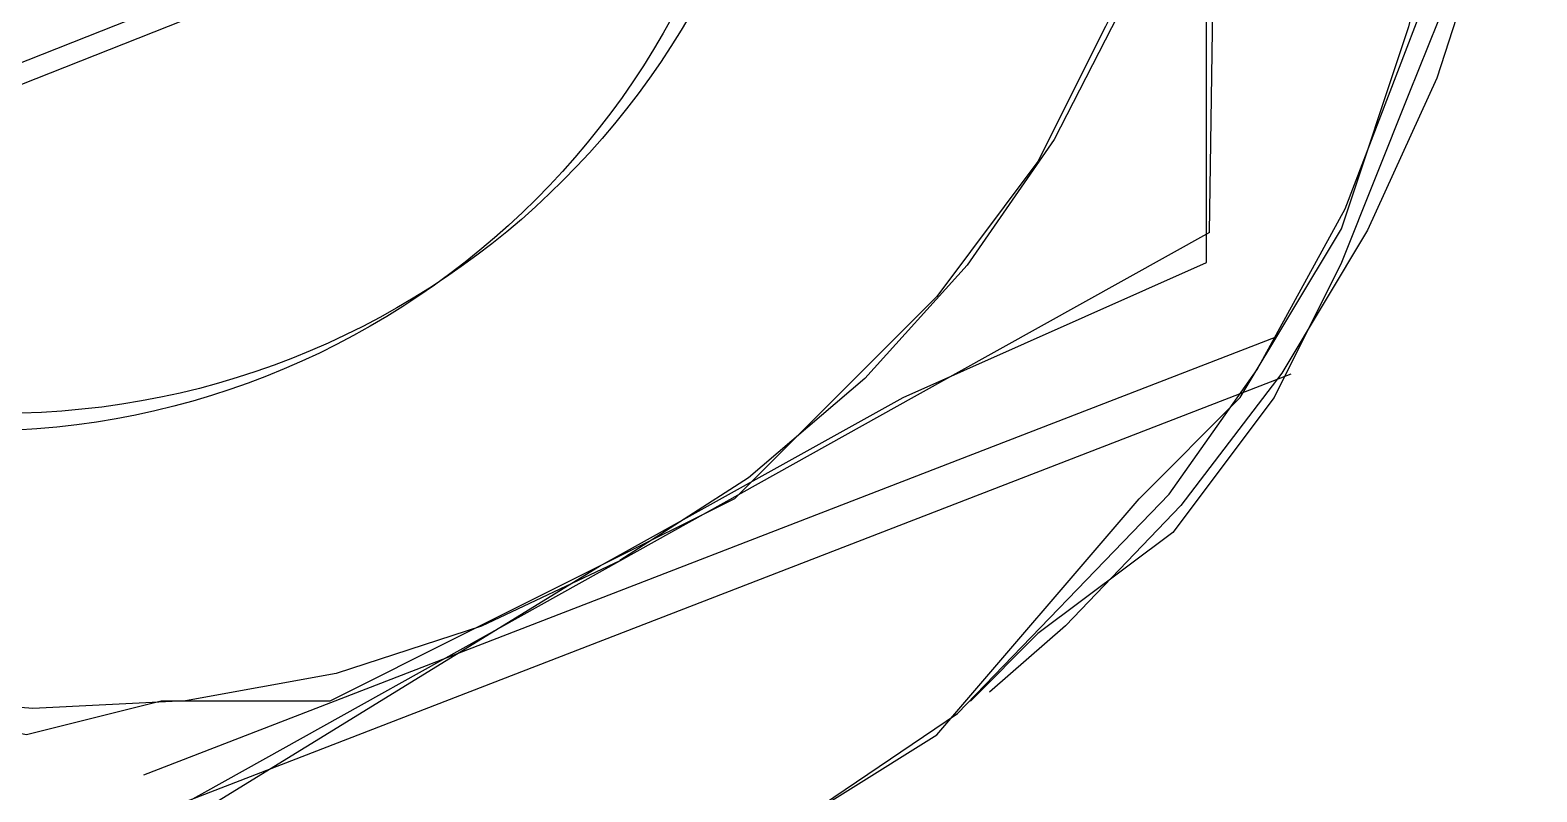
# Model space of a CAD drawing. Extents: x 3 to 592, y 5 to 207.
# Drawn here: x 106.366 to 107.943, y 51.763 to 52.56 of the extents above; entities that cross this region are included whole.
import ezdxf

# ---------------------------------------------------------------- set-up
doc = ezdxf.new("R2010")
doc.units = 0
doc.layers.get('0').update_dxf_attribs({"linetype": 'CONTINUOUS'})

msp = doc.modelspace()

# ---------------------------------------------------------------- linework, layer by layer
at = {"color": 7}
for points in [[(107.399102, 54.256023), (107.525044, 54.135373), (107.636874, 54.001317), (107.73283, 53.85562), (107.811852, 53.700045), (107.872883, 53.536709), (107.915569, 53.367728), (107.938852, 53.194867), (107.942733, 53.020242), (107.926858, 52.846676), (107.891933, 52.675931), (107.837958, 52.509773), (107.765638, 52.351023), (107.676033, 52.201445), (107.570199, 52.062803), (107.449549, 51.936862), (107.370174, 51.867717)], [(107.399102, 54.256023), (107.525044, 54.135373), (107.636874, 54.001317), (107.73283, 53.85562), (107.811852, 53.700045), (107.872883, 53.536709), (107.915569, 53.367728), (107.938852, 53.194867), (107.942733, 53.020242), (107.926858, 52.846676), (107.891933, 52.675931), (107.837958, 52.509773), (107.765638, 52.351023), (107.676033, 52.201445), (107.570199, 52.062803), (107.449549, 51.936862), (107.370174, 51.867717)], [(107.399102, 54.256023), (107.525044, 54.135373), (107.636874, 54.001317), (107.73283, 53.85562), (107.811852, 53.700045), (107.872883, 53.536709), (107.915569, 53.367728), (107.938852, 53.194867), (107.942733, 53.020242), (107.926858, 52.846676), (107.891933, 52.675931), (107.837958, 52.509773), (107.765638, 52.351023), (107.676033, 52.201445), (107.570199, 52.062803), (107.449549, 51.936862), (107.370174, 51.867717)], [(107.399102, 54.256023), (107.525044, 54.135373), (107.636874, 54.001317), (107.73283, 53.85562), (107.811852, 53.700045), (107.872883, 53.536709), (107.915569, 53.367728), (107.938852, 53.194867), (107.942733, 53.020242), (107.926858, 52.846676), (107.891933, 52.675931), (107.837958, 52.509773), (107.765638, 52.351023), (107.676033, 52.201445), (107.570199, 52.062803), (107.449549, 51.936862), (107.370174, 51.867717)], [(107.385556, 54.221944), (107.491389, 54.116111), (107.6325, 53.975), (107.703056, 53.833889), (107.808889, 53.692778), (107.844167, 53.516389), (107.914722, 53.34), (107.914722, 53.163611), (107.914722, 52.987222), (107.914722, 52.846111), (107.879444, 52.669722), (107.808889, 52.493333), (107.738333, 52.316944), (107.667778, 52.175833), (107.561944, 52.034722), (107.420833, 51.928889), (107.350278, 51.858333)], [(107.066009, 51.66233), (107.33659, 51.845422), (107.558134, 52.074727), (107.650209, 52.205255), (107.742284, 52.373177), (107.824834, 52.588724), (107.879868, 52.853308), (107.890451, 53.002886), (107.885512, 53.162694), (107.862582, 53.330616), (107.818837, 53.504536)], [(107.066009, 51.66233), (107.33659, 51.845422), (107.558134, 52.074727), (107.650209, 52.205255), (107.742284, 52.373177), (107.824834, 52.588724), (107.879868, 52.853308), (107.890451, 53.002886), (107.885512, 53.162694), (107.862582, 53.330616), (107.818837, 53.504536)], [(107.066009, 51.66233), (107.33659, 51.845422), (107.558134, 52.074727), (107.650209, 52.205255), (107.742284, 52.373177), (107.824834, 52.588724), (107.879868, 52.853308), (107.890451, 53.002886), (107.885512, 53.162694), (107.862582, 53.330616), (107.818837, 53.504536)], [(107.066009, 51.66233), (107.33659, 51.845422), (107.558134, 52.074727), (107.650209, 52.205255), (107.742284, 52.373177), (107.824834, 52.588724), (107.879868, 52.853308), (107.890451, 53.002886), (107.885512, 53.162694), (107.862582, 53.330616), (107.818837, 53.504536)], [(107.032778, 51.646667), (107.315, 51.823056), (107.526667, 52.07), (107.6325, 52.175833), (107.738333, 52.352222), (107.808889, 52.563889), (107.879444, 52.846111), (107.879444, 52.987222), (107.879444, 53.128333), (107.844167, 53.304722), (107.808889, 53.481111)], [(107.611122, 53.055061), (107.598069, 52.895606), (107.564555, 52.738972), (107.510933, 52.588336), (107.437908, 52.445814), (107.346891, 52.314228), (107.239647, 52.195695), (107.117938, 52.091978), (106.98353, 52.005195)], [(107.611122, 53.055061), (107.598069, 52.895606), (107.564555, 52.738972), (107.510933, 52.588336), (107.437908, 52.445814), (107.346891, 52.314228), (107.239647, 52.195695), (107.117938, 52.091978), (106.98353, 52.005195)], [(107.611122, 53.055061), (107.598069, 52.895606), (107.564555, 52.738972), (107.510933, 52.588336), (107.437908, 52.445814), (107.346891, 52.314228), (107.239647, 52.195695), (107.117938, 52.091978), (106.98353, 52.005195)], [(107.611122, 53.055061), (107.598069, 52.895606), (107.564555, 52.738972), (107.510933, 52.588336), (107.437908, 52.445814), (107.346891, 52.314228), (107.239647, 52.195695), (107.117938, 52.091978), (106.98353, 52.005195)], [(107.600362, 52.348871), (107.605654, 52.700237), (107.611298, 53.055132)], [(107.600362, 52.348871), (107.605654, 52.700237), (107.611298, 53.055132)], [(107.600362, 52.348871), (107.605654, 52.700237), (107.611298, 53.055132)], [(107.600362, 52.348871), (107.605654, 52.700237), (107.611298, 53.055132)], [(107.597222, 53.0225), (107.597222, 52.881389), (107.561944, 52.705), (107.491389, 52.563889), (107.420833, 52.422778), (107.315, 52.281667), (107.209167, 52.175833), (107.103333, 52.07), (106.962222, 51.999444)], [(107.597222, 52.316944), (107.597222, 52.669722), (107.597222, 53.0225)], [(106.210745, 52.468496), (107.391721, 52.93561)], [(106.210745, 52.468496), (107.391721, 52.93561)], [(107.399631, 52.915731), (106.218655, 52.448617)], [(107.399631, 52.915731), (106.218655, 52.448617)], [(106.983424, 52.005124), (107.291752, 52.176927), (107.600433, 52.34873)], [(106.983424, 52.005124), (107.291752, 52.176927), (107.600433, 52.34873)], [(106.983424, 52.005124), (107.291752, 52.176927), (107.600433, 52.34873)], [(106.983424, 52.005124), (107.291752, 52.176927), (107.600433, 52.34873)], [(106.962222, 51.999444), (107.279722, 52.175833), (107.597222, 52.316944)], [(106.485545, 51.780989), (107.670025, 52.239145)], [(106.485545, 51.780989), (107.670025, 52.239145)], [(107.685427, 52.200196), (106.500946, 51.742043)], [(107.685427, 52.200196), (106.500946, 51.742043)], [(106.983424, 52.005124), (106.838785, 51.936685), (106.686738, 51.887296), (106.529046, 51.858721), (106.369238, 51.850607), (106.209783, 51.863307), (106.053502, 51.897174), (105.902866, 51.950796), (105.760344, 52.023821)], [(106.983424, 52.005124), (106.838785, 51.936685), (106.686738, 51.887296), (106.529046, 51.858721), (106.369238, 51.850607), (106.209783, 51.863307), (106.053502, 51.897174), (105.902866, 51.950796), (105.760344, 52.023821)], [(106.983424, 52.005124), (106.838785, 51.936685), (106.686738, 51.887296), (106.529046, 51.858721), (106.369238, 51.850607), (106.209783, 51.863307), (106.053502, 51.897174), (105.902866, 51.950796), (105.760344, 52.023821)], [(106.983424, 52.005124), (106.838785, 51.936685), (106.686738, 51.887296), (106.529046, 51.858721), (106.369238, 51.850607), (106.209783, 51.863307), (106.053502, 51.897174), (105.902866, 51.950796), (105.760344, 52.023821)], [(106.366522, 51.661342), (106.506574, 51.739306), (106.98353, 52.004948)], [(106.366522, 51.661342), (106.506574, 51.739306), (106.98353, 52.004948)], [(106.366522, 51.661342), (106.506574, 51.739306), (106.98353, 52.004948)], [(106.366522, 51.661342), (106.506574, 51.739306), (106.98353, 52.004948)], [(106.962222, 51.999444), (106.821111, 51.928889), (106.68, 51.858333), (106.503611, 51.858333), (106.3625, 51.823056), (106.186111, 51.858333), (106.045, 51.893611), (105.868611, 51.928889), (105.7275, 51.999444)], [(106.3625, 51.646667), (106.503611, 51.717222), (106.962222, 51.999444)]]:
    msp.add_lwpolyline(points, dxfattribs=at)
for centre, radius in [((106.335548, 52.991667), 0.832467), ((106.335548, 52.991667), 0.832467), ((106.335548, 52.991667), 0.832467), ((106.335548, 52.991667), 0.832467), ((106.309583, 52.969583), 0.829028)]:
    msp.add_circle(centre, radius, dxfattribs=at)

doc.saveas('drawing.dxf')
